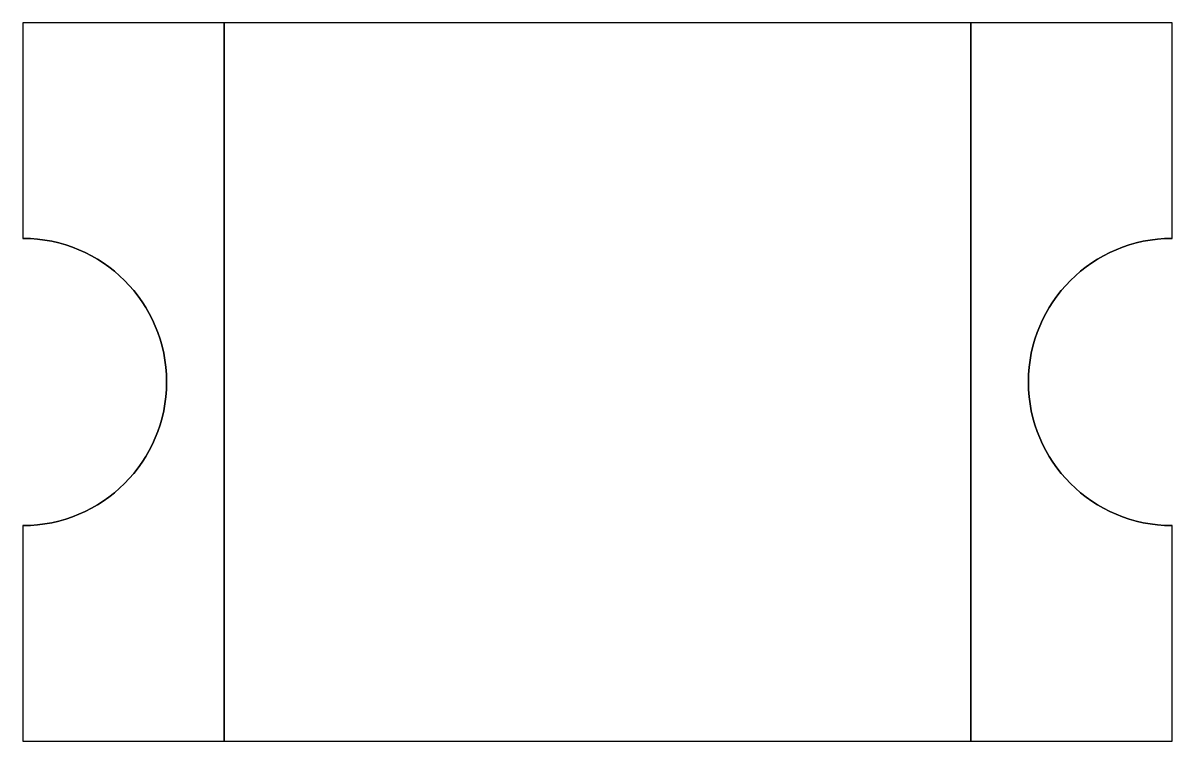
# Model space of a CAD drawing. Extents: x -1 to 1, y -0.63 to 0.62.
import ezdxf

# ---------------------------------------------------------------- set-up
doc = ezdxf.new("R2010")
doc.units = 0
doc.layers.get('0').update_dxf_attribs({"linetype": 'CONTINUOUS'})

# ---------------------------------------------------------------- blocks, each defined once
blk = doc.blocks.new('*U1')
at = {"color": 254, "extrusion": (-1, 0, 0)}
for p, q in [((-1, 0.625), (-1, 0.25)), ((-1, 0.625, 0.3), (-1, 0.25, 0.3)), ((-1, 0.625), (-1, 0.625, 0.3)), ((-1, 0.25), (-1, 0.25, 0.3)), ((-1, -0.25), (-1, -0.625)), ((-1, -0.25, 0.3), (-1, -0.625, 0.3)), ((-1, -0.25), (-1, -0.25, 0.3)), ((-1, -0.625), (-1, -0.625, 0.3))]:
    blk.add_line(p, q, dxfattribs=at)
at = {"color": 254, "extrusion": (0, 1, 0)}
for p, q in [((-0.65, 0.625), (-1, 0.625)), ((-1, 0.625), (-1, 0.625, 0.3)), ((-0.65, 0.625, 0.3), (-1, 0.625, 0.3)), ((-0.65, 0.625), (-0.65, 0.625, 0.3))]:
    blk.add_line(p, q, dxfattribs=at)
at = {"color": 254}
for p, q in [((-0.65, 0.625, 0.3), (-1, 0.625, 0.3)), ((-1, 0.625, 0.3), (-1, 0.25, 0.3)), ((-0.65, -0.625, 0.3), (-0.65, 0.625, 0.3)), ((-1, 0.25), (-1, 0.25, 0.3)), ((-1, -0.25), (-1, -0.25, 0.3)), ((-1, -0.25, 0.3), (-1, -0.625, 0.3)), ((-1, -0.625, 0.3), (-0.65, -0.625, 0.3))]:
    blk.add_line(p, q, dxfattribs=at)
at = {"color": 254, "extrusion": (0, 0, -1)}
for p, q in [((-1, 0.625), (-1, 0.25)), ((-0.65, 0.625), (-1, 0.625)), ((-0.65, -0.625), (-0.65, 0.625)), ((-1, -0.25), (-1, -0.625)), ((-1, -0.625), (-0.65, -0.625))]:
    blk.add_line(p, q, dxfattribs=at)
at = {"color": 254, "extrusion": (1, 0, 0)}
for p, q in [((-0.65, -0.625), (-0.65, 0.625)), ((-0.65, 0.625), (-0.65, 0.625, 0.3)), ((-0.65, -0.625, 0.3), (-0.65, 0.625, 0.3)), ((-0.65, -0.625), (-0.65, -0.625, 0.3))]:
    blk.add_line(p, q, dxfattribs=at)
at = {"color": 254, "extrusion": (-1.3e-15, -1, 0)}
for p, q in [((-1, -0.625), (-0.65, -0.625)), ((-1, -0.625, 0.3), (-0.65, -0.625, 0.3)), ((-1, -0.625), (-1, -0.625, 0.3)), ((-0.65, -0.625), (-0.65, -0.625, 0.3))]:
    blk.add_line(p, q, dxfattribs=at)
at = {"color": 254, "extrusion": (0, 0, -1)}
for centre in [(1, 0), (1, 0, -0.3), (1, 0)]:
    blk.add_arc(centre, 0.25, 90, 270, dxfattribs=at)
at = {"color": 254}
blk.add_arc((-1, 0, 0.3), 0.25, 270, 90, dxfattribs=at)
blk = doc.blocks.new('*U2')
at = {"color": 254, "extrusion": (-1, 0, 0)}
for p, q in [((0.65, 0.625), (0.65, -0.625)), ((0.65, 0.625, 0.3), (0.65, -0.625, 0.3)), ((0.65, 0.625), (0.65, 0.625, 0.3)), ((0.65, -0.625), (0.65, -0.625, 0.3))]:
    blk.add_line(p, q, dxfattribs=at)
at = {"color": 254, "extrusion": (0, 1, 0)}
for p, q in [((1, 0.625), (0.65, 0.625)), ((0.65, 0.625), (0.65, 0.625, 0.3)), ((1, 0.625, 0.3), (0.65, 0.625, 0.3)), ((1, 0.625), (1, 0.625, 0.3))]:
    blk.add_line(p, q, dxfattribs=at)
at = {"color": 254}
for p, q in [((1, 0.625, 0.3), (0.65, 0.625, 0.3)), ((0.65, 0.625, 0.3), (0.65, -0.625, 0.3)), ((1, 0.25, 0.3), (1, 0.625, 0.3)), ((1, 0.25), (1, 0.25, 0.3)), ((1, -0.25), (1, -0.25, 0.3)), ((1, -0.625, 0.3), (1, -0.25, 0.3)), ((0.65, -0.625, 0.3), (1, -0.625, 0.3))]:
    blk.add_line(p, q, dxfattribs=at)
at = {"color": 254, "extrusion": (0, 0, -1)}
for p, q in [((0.65, 0.625), (0.65, -0.625)), ((1, 0.625), (0.65, 0.625)), ((1, 0.25), (1, 0.625)), ((1, -0.625), (1, -0.25)), ((0.65, -0.625), (1, -0.625))]:
    blk.add_line(p, q, dxfattribs=at)
at = {"color": 254, "extrusion": (1, 0, 0)}
for p, q in [((1, 0.25), (1, 0.625)), ((1, 0.625), (1, 0.625, 0.3)), ((1, 0.25, 0.3), (1, 0.625, 0.3)), ((1, 0.25), (1, 0.25, 0.3)), ((1, -0.625), (1, -0.25)), ((1, -0.25), (1, -0.25, 0.3)), ((1, -0.625, 0.3), (1, -0.25, 0.3)), ((1, -0.625), (1, -0.625, 0.3))]:
    blk.add_line(p, q, dxfattribs=at)
at = {"color": 254, "extrusion": (0, -1, 0)}
for p, q in [((0.65, -0.625), (1, -0.625)), ((0.65, -0.625, 0.3), (1, -0.625, 0.3)), ((0.65, -0.625), (0.65, -0.625, 0.3)), ((1, -0.625), (1, -0.625, 0.3))]:
    blk.add_line(p, q, dxfattribs=at)
at = {"color": 254, "extrusion": (0, 0, -1)}
for centre in [(-1, 0), (-1, 0, -0.3), (-1, 0)]:
    blk.add_arc(centre, 0.25, 270, 90, dxfattribs=at)
at = {"color": 254}
blk.add_arc((1, 0, 0.3), 0.25, 90, 270, dxfattribs=at)
blk = doc.blocks.new('*U3')
at = {"color": 21, "extrusion": (-1, 0, 0)}
for p, q in [((-0.65, 0.625), (-0.65, -0.625)), ((-0.65, 0.625, 0.8), (-0.65, -0.625, 0.8)), ((-0.65, 0.625), (-0.65, 0.625, 0.8)), ((-0.65, -0.625), (-0.65, -0.625, 0.8))]:
    blk.add_line(p, q, dxfattribs=at)
at = {"color": 21, "extrusion": (0, 1, 0)}
for p, q in [((0.65, 0.625), (-0.65, 0.625)), ((-0.65, 0.625), (-0.65, 0.625, 0.8)), ((0.65, 0.625, 0.8), (-0.65, 0.625, 0.8)), ((0.65, 0.625), (0.65, 0.625, 0.8))]:
    blk.add_line(p, q, dxfattribs=at)
at = {"color": 21}
for p, q in [((0.65, 0.625, 0.8), (-0.65, 0.625, 0.8)), ((-0.65, 0.625, 0.8), (-0.65, -0.625, 0.8)), ((0.65, -0.625, 0.8), (0.65, 0.625, 0.8)), ((-0.65, -0.625, 0.8), (0.65, -0.625, 0.8))]:
    blk.add_line(p, q, dxfattribs=at)
at = {"color": 21, "extrusion": (0, 0, -1)}
for p, q in [((-0.65, 0.625), (-0.65, -0.625)), ((0.65, 0.625), (-0.65, 0.625)), ((0.65, -0.625), (0.65, 0.625)), ((-0.65, -0.625), (0.65, -0.625))]:
    blk.add_line(p, q, dxfattribs=at)
at = {"color": 21, "extrusion": (1, 0, 0)}
for p, q in [((0.65, -0.625), (0.65, 0.625)), ((0.65, 0.625), (0.65, 0.625, 0.8)), ((0.65, -0.625, 0.8), (0.65, 0.625, 0.8)), ((0.65, -0.625), (0.65, -0.625, 0.8))]:
    blk.add_line(p, q, dxfattribs=at)
at = {"color": 21, "extrusion": (0, -1, 0)}
for p, q in [((-0.65, -0.625), (0.65, -0.625)), ((-0.65, -0.625, 0.8), (0.65, -0.625, 0.8)), ((-0.65, -0.625), (-0.65, -0.625, 0.8)), ((0.65, -0.625), (0.65, -0.625, 0.8))]:
    blk.add_line(p, q, dxfattribs=at)

msp = doc.modelspace()

# ---------------------------------------------------------------- block references
for name in ['*U1', '*U3', '*U2']:
    msp.add_blockref(name, (0, 0))

doc.saveas('drawing.dxf')
